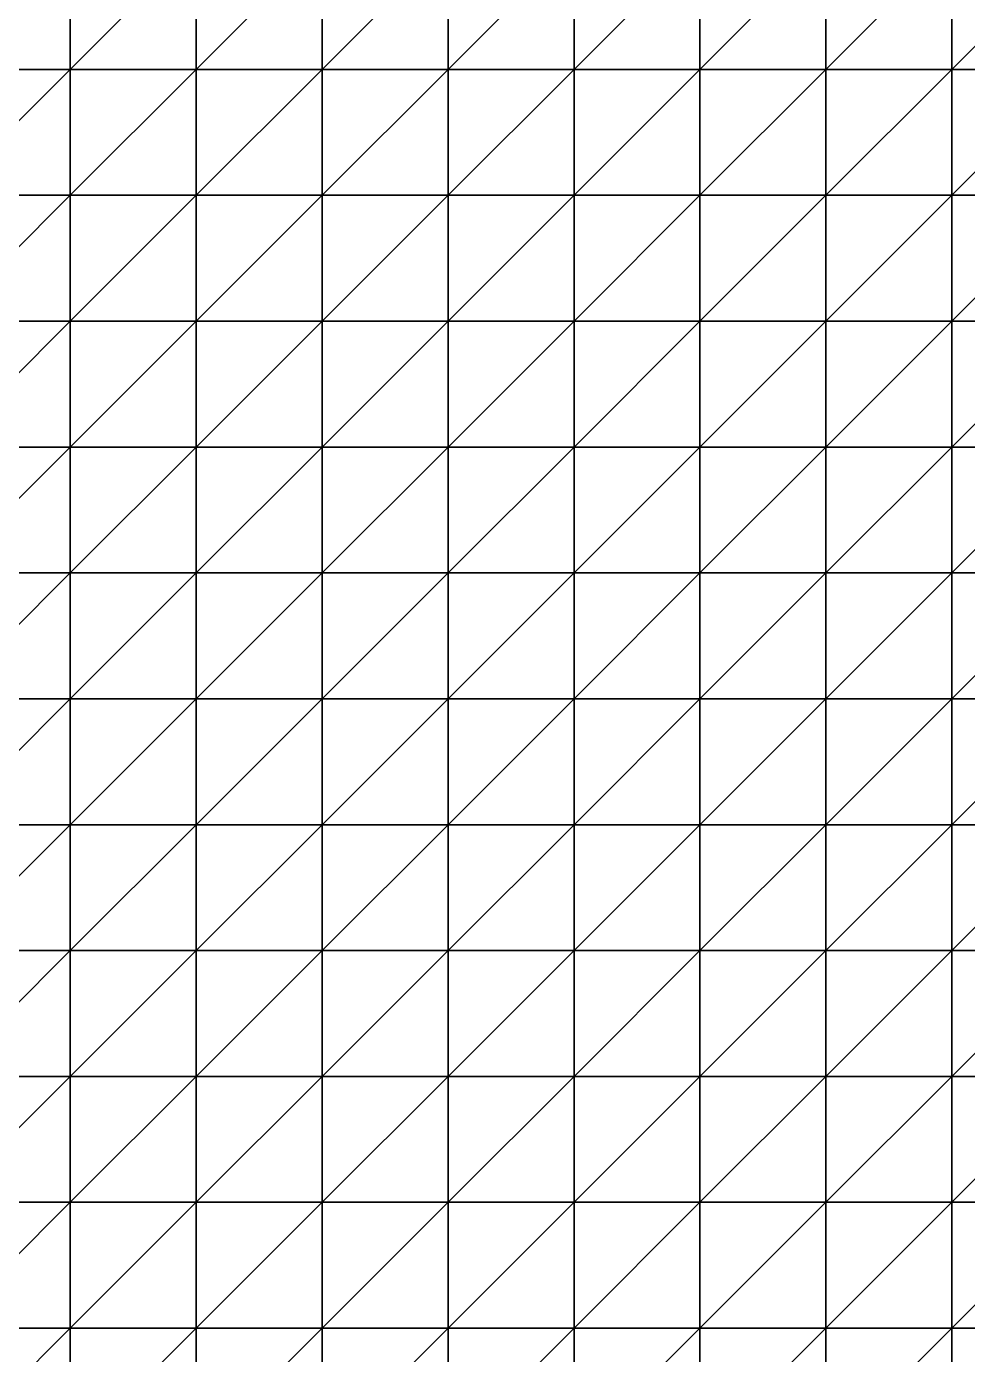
# Model space of a CAD drawing. Extents: x 292020 to 295740, y 4557680 to 4560040.
# Drawn here: x 294713 to 294862.5, y 4558995.8 to 4559206.8 of the extents above; entities that cross this region are included whole.
import ezdxf

# ---------------------------------------------------------------- set-up
doc = ezdxf.new("R2010")
doc.units = 0
doc.layers.add('RUN201_4_-_RUN201_NODOMAIN5_20X', color=7, linetype='CONTINUOUS')

msp = doc.modelspace()

# ---------------------------------------------------------------- linework, layer by layer
at = {"layer": 'RUN201_4_-_RUN201_NODOMAIN5_20X'}
for points in [[(294700, 4559220, 1800), (294700, 4559200, 1800), (294720, 4559220, 1800)], [(294720, 4559220, 1800), (294700, 4559200, 1800), (294720, 4559200, 1800)], [(294720, 4559220, 1940), (294700, 4559200, 1940), (294700, 4559220, 1940)], [(294720, 4559200, 1940), (294700, 4559200, 1940), (294720, 4559220, 1940)], [(294720, 4559220, 1800), (294720, 4559200, 1800), (294740, 4559220, 1800)], [(294740, 4559220, 1800), (294720, 4559200, 1800), (294740, 4559200, 1800)], [(294740, 4559220, 1940), (294720, 4559200, 1940), (294720, 4559220, 1940)], [(294740, 4559200, 1940), (294720, 4559200, 1940), (294740, 4559220, 1940)], [(294740, 4559220, 1800), (294740, 4559200, 1800), (294760, 4559220, 1800)], [(294760, 4559220, 1800), (294740, 4559200, 1800), (294760, 4559200, 1800)], [(294760, 4559220, 1940), (294740, 4559200, 1940), (294740, 4559220, 1940)], [(294760, 4559200, 1940), (294740, 4559200, 1940), (294760, 4559220, 1940)], [(294760, 4559220, 1800), (294760, 4559200, 1800), (294780, 4559220, 1800)], [(294780, 4559220, 1800), (294760, 4559200, 1800), (294780, 4559200, 1800)], [(294780, 4559220, 1920), (294760, 4559200, 1920), (294760, 4559220, 1920)], [(294780, 4559200, 1920), (294760, 4559200, 1920), (294780, 4559220, 1920)], [(294760, 4559200, 1920), (294760, 4559200, 1940), (294760, 4559220, 1920)], [(294760, 4559220, 1920), (294760, 4559200, 1940), (294760, 4559220, 1940)], [(294780, 4559220, 1800), (294780, 4559200, 1800), (294800, 4559220, 1800)], [(294800, 4559220, 1800), (294780, 4559200, 1800), (294800, 4559200, 1800)], [(294800, 4559220, 1920), (294780, 4559200, 1920), (294780, 4559220, 1920)], [(294800, 4559200, 1920), (294780, 4559200, 1920), (294800, 4559220, 1920)], [(294800, 4559220, 1800), (294800, 4559200, 1800), (294820, 4559220, 1800)], [(294820, 4559220, 1800), (294800, 4559200, 1800), (294820, 4559200, 1800)], [(294820, 4559220, 1900), (294800, 4559200, 1900), (294800, 4559220, 1900)], [(294820, 4559200, 1900), (294800, 4559200, 1900), (294820, 4559220, 1900)], [(294800, 4559200, 1900), (294800, 4559200, 1920), (294800, 4559220, 1900)], [(294800, 4559220, 1900), (294800, 4559200, 1920), (294800, 4559220, 1920)], [(294820, 4559220, 1800), (294820, 4559200, 1800), (294840, 4559220, 1800)], [(294840, 4559220, 1800), (294820, 4559200, 1800), (294840, 4559200, 1800)], [(294840, 4559220, 1900), (294820, 4559200, 1900), (294820, 4559220, 1900)], [(294840, 4559200, 1900), (294820, 4559200, 1900), (294840, 4559220, 1900)], [(294840, 4559220, 1800), (294840, 4559200, 1800), (294860, 4559220, 1800)], [(294860, 4559220, 1800), (294840, 4559200, 1800), (294860, 4559200, 1800)], [(294860, 4559220, 1900), (294840, 4559200, 1900), (294840, 4559220, 1900)], [(294860, 4559200, 1900), (294840, 4559200, 1900), (294860, 4559220, 1900)], [(294860, 4559220, 1800), (294860, 4559200, 1800), (294880, 4559220, 1800)], [(294880, 4559220, 1800), (294860, 4559200, 1800), (294880, 4559200, 1800)], [(294880, 4559220, 1880), (294860, 4559200, 1880), (294860, 4559220, 1880)], [(294880, 4559200, 1880), (294860, 4559200, 1880), (294880, 4559220, 1880)], [(294860, 4559200, 1880), (294860, 4559200, 1900), (294860, 4559220, 1880)], [(294860, 4559220, 1880), (294860, 4559200, 1900), (294860, 4559220, 1900)], [(294700, 4559200, 1780), (294700, 4559180, 1780), (294720, 4559200, 1780)], [(294720, 4559200, 1780), (294700, 4559180, 1780), (294720, 4559180, 1780)], [(294720, 4559200, 1780), (294700, 4559200, 1800), (294700, 4559200, 1780)], [(294720, 4559200, 1800), (294700, 4559200, 1800), (294720, 4559200, 1780)], [(294720, 4559200, 1940), (294700, 4559180, 1940), (294700, 4559200, 1940)], [(294720, 4559180, 1940), (294700, 4559180, 1940), (294720, 4559200, 1940)], [(294720, 4559200, 1780), (294720, 4559180, 1780), (294740, 4559200, 1780)], [(294740, 4559200, 1780), (294720, 4559180, 1780), (294740, 4559180, 1780)], [(294740, 4559200, 1780), (294720, 4559200, 1800), (294720, 4559200, 1780)], [(294740, 4559200, 1800), (294720, 4559200, 1800), (294740, 4559200, 1780)], [(294740, 4559200, 1940), (294720, 4559180, 1940), (294720, 4559200, 1940)], [(294740, 4559180, 1940), (294720, 4559180, 1940), (294740, 4559200, 1940)], [(294740, 4559200, 1780), (294740, 4559180, 1780), (294760, 4559200, 1780)], [(294760, 4559200, 1780), (294740, 4559180, 1780), (294760, 4559180, 1780)], [(294760, 4559200, 1780), (294740, 4559200, 1800), (294740, 4559200, 1780)], [(294760, 4559200, 1800), (294740, 4559200, 1800), (294760, 4559200, 1780)], [(294760, 4559200, 1940), (294740, 4559180, 1940), (294740, 4559200, 1940)], [(294760, 4559180, 1940), (294740, 4559180, 1940), (294760, 4559200, 1940)], [(294760, 4559200, 1780), (294760, 4559180, 1780), (294780, 4559200, 1780)], [(294780, 4559200, 1780), (294760, 4559180, 1780), (294780, 4559180, 1780)], [(294780, 4559200, 1780), (294760, 4559200, 1800), (294760, 4559200, 1780)], [(294780, 4559200, 1800), (294760, 4559200, 1800), (294780, 4559200, 1780)], [(294780, 4559200, 1920), (294760, 4559180, 1920), (294760, 4559200, 1920)], [(294780, 4559180, 1920), (294760, 4559180, 1920), (294780, 4559200, 1920)], [(294760, 4559180, 1920), (294760, 4559180, 1940), (294760, 4559200, 1920)], [(294760, 4559200, 1920), (294760, 4559180, 1940), (294760, 4559200, 1940)], [(294780, 4559180, 1780), (294780, 4559180, 1800), (294780, 4559200, 1780)], [(294780, 4559200, 1780), (294780, 4559180, 1800), (294780, 4559200, 1800)], [(294780, 4559200, 1800), (294780, 4559180, 1800), (294800, 4559200, 1800)], [(294800, 4559200, 1800), (294780, 4559180, 1800), (294800, 4559180, 1800)], [(294800, 4559200, 1920), (294780, 4559180, 1920), (294780, 4559200, 1920)], [(294800, 4559180, 1920), (294780, 4559180, 1920), (294800, 4559200, 1920)], [(294800, 4559200, 1800), (294800, 4559180, 1800), (294820, 4559200, 1800)], [(294820, 4559200, 1800), (294800, 4559180, 1800), (294820, 4559180, 1800)], [(294820, 4559200, 1900), (294800, 4559180, 1900), (294800, 4559200, 1900)], [(294820, 4559180, 1900), (294800, 4559180, 1900), (294820, 4559200, 1900)], [(294800, 4559180, 1900), (294800, 4559180, 1920), (294800, 4559200, 1900)], [(294800, 4559200, 1900), (294800, 4559180, 1920), (294800, 4559200, 1920)], [(294820, 4559200, 1800), (294820, 4559180, 1800), (294840, 4559200, 1800)], [(294840, 4559200, 1800), (294820, 4559180, 1800), (294840, 4559180, 1800)], [(294840, 4559200, 1900), (294820, 4559180, 1900), (294820, 4559200, 1900)], [(294840, 4559180, 1900), (294820, 4559180, 1900), (294840, 4559200, 1900)], [(294840, 4559200, 1800), (294840, 4559180, 1800), (294860, 4559200, 1800)], [(294860, 4559200, 1800), (294840, 4559180, 1800), (294860, 4559180, 1800)], [(294860, 4559200, 1880), (294840, 4559180, 1880), (294840, 4559200, 1880)], [(294860, 4559180, 1880), (294840, 4559180, 1880), (294860, 4559200, 1880)], [(294840, 4559180, 1880), (294840, 4559180, 1900), (294840, 4559200, 1880)], [(294840, 4559200, 1880), (294840, 4559180, 1900), (294840, 4559200, 1900)], [(294840, 4559200, 1880), (294840, 4559200, 1900), (294860, 4559200, 1880)], [(294860, 4559200, 1880), (294840, 4559200, 1900), (294860, 4559200, 1900)], [(294860, 4559200, 1800), (294860, 4559180, 1800), (294880, 4559200, 1800)], [(294880, 4559200, 1800), (294860, 4559180, 1800), (294880, 4559180, 1800)], [(294880, 4559200, 1880), (294860, 4559180, 1880), (294860, 4559200, 1880)], [(294880, 4559180, 1880), (294860, 4559180, 1880), (294880, 4559200, 1880)], [(294700, 4559180, 1760), (294700, 4559160, 1760), (294720, 4559180, 1760)], [(294720, 4559180, 1760), (294700, 4559160, 1760), (294720, 4559160, 1760)], [(294720, 4559180, 1760), (294700, 4559180, 1780), (294700, 4559180, 1760)], [(294720, 4559180, 1780), (294700, 4559180, 1780), (294720, 4559180, 1760)], [(294720, 4559180, 1940), (294700, 4559160, 1940), (294700, 4559180, 1940)], [(294720, 4559160, 1940), (294700, 4559160, 1940), (294720, 4559180, 1940)], [(294720, 4559180, 1760), (294720, 4559160, 1760), (294740, 4559180, 1760)], [(294740, 4559180, 1760), (294720, 4559160, 1760), (294740, 4559160, 1760)], [(294740, 4559180, 1760), (294720, 4559180, 1780), (294720, 4559180, 1760)], [(294740, 4559180, 1780), (294720, 4559180, 1780), (294740, 4559180, 1760)], [(294740, 4559180, 1940), (294720, 4559160, 1940), (294720, 4559180, 1940)], [(294740, 4559160, 1940), (294720, 4559160, 1940), (294740, 4559180, 1940)], [(294740, 4559180, 1760), (294740, 4559160, 1760), (294760, 4559180, 1760)], [(294760, 4559180, 1760), (294740, 4559160, 1760), (294760, 4559160, 1760)], [(294760, 4559180, 1760), (294740, 4559180, 1780), (294740, 4559180, 1760)], [(294760, 4559180, 1780), (294740, 4559180, 1780), (294760, 4559180, 1760)], [(294760, 4559180, 1940), (294740, 4559160, 1940), (294740, 4559180, 1940)], [(294760, 4559160, 1940), (294740, 4559160, 1940), (294760, 4559180, 1940)], [(294760, 4559180, 1760), (294760, 4559160, 1760), (294780, 4559180, 1760)], [(294780, 4559180, 1760), (294760, 4559160, 1760), (294780, 4559160, 1760)], [(294780, 4559180, 1760), (294760, 4559180, 1780), (294760, 4559180, 1760)], [(294780, 4559180, 1780), (294760, 4559180, 1780), (294780, 4559180, 1760)], [(294780, 4559180, 1920), (294760, 4559160, 1920), (294760, 4559180, 1920)], [(294780, 4559160, 1920), (294760, 4559160, 1920), (294780, 4559180, 1920)], [(294760, 4559160, 1920), (294760, 4559160, 1940), (294760, 4559180, 1920)], [(294760, 4559180, 1920), (294760, 4559160, 1940), (294760, 4559180, 1940)], [(294780, 4559160, 1760), (294780, 4559160, 1780), (294780, 4559180, 1760)], [(294780, 4559180, 1760), (294780, 4559160, 1780), (294780, 4559180, 1780)], [(294780, 4559180, 1780), (294780, 4559160, 1780), (294800, 4559180, 1780)], [(294800, 4559180, 1780), (294780, 4559160, 1780), (294800, 4559160, 1780)], [(294800, 4559180, 1780), (294780, 4559180, 1800), (294780, 4559180, 1780)], [(294800, 4559180, 1800), (294780, 4559180, 1800), (294800, 4559180, 1780)], [(294800, 4559180, 1920), (294780, 4559160, 1920), (294780, 4559180, 1920)], [(294800, 4559160, 1920), (294780, 4559160, 1920), (294800, 4559180, 1920)], [(294800, 4559180, 1780), (294800, 4559160, 1780), (294820, 4559180, 1780)], [(294820, 4559180, 1780), (294800, 4559160, 1780), (294820, 4559160, 1780)], [(294820, 4559180, 1780), (294800, 4559180, 1800), (294800, 4559180, 1780)], [(294820, 4559180, 1800), (294800, 4559180, 1800), (294820, 4559180, 1780)], [(294820, 4559180, 1920), (294800, 4559160, 1920), (294800, 4559180, 1920)], [(294820, 4559160, 1920), (294800, 4559160, 1920), (294820, 4559180, 1920)], [(294820, 4559180, 1900), (294800, 4559180, 1920), (294800, 4559180, 1900)], [(294820, 4559180, 1920), (294800, 4559180, 1920), (294820, 4559180, 1900)], [(294820, 4559180, 1780), (294820, 4559160, 1780), (294840, 4559180, 1780)], [(294840, 4559180, 1780), (294820, 4559160, 1780), (294840, 4559160, 1780)], [(294840, 4559180, 1780), (294820, 4559180, 1800), (294820, 4559180, 1780)], [(294840, 4559180, 1800), (294820, 4559180, 1800), (294840, 4559180, 1780)], [(294840, 4559180, 1900), (294820, 4559160, 1900), (294820, 4559180, 1900)], [(294840, 4559160, 1900), (294820, 4559160, 1900), (294840, 4559180, 1900)], [(294820, 4559160, 1900), (294820, 4559160, 1920), (294820, 4559180, 1900)], [(294820, 4559180, 1900), (294820, 4559160, 1920), (294820, 4559180, 1920)], [(294840, 4559180, 1780), (294840, 4559160, 1780), (294860, 4559180, 1780)], [(294860, 4559180, 1780), (294840, 4559160, 1780), (294860, 4559160, 1780)], [(294860, 4559180, 1780), (294840, 4559180, 1800), (294840, 4559180, 1780)], [(294860, 4559180, 1800), (294840, 4559180, 1800), (294860, 4559180, 1780)], [(294860, 4559180, 1880), (294840, 4559160, 1880), (294840, 4559180, 1880)], [(294860, 4559160, 1880), (294840, 4559160, 1880), (294860, 4559180, 1880)], [(294840, 4559160, 1880), (294840, 4559160, 1900), (294840, 4559180, 1880)], [(294840, 4559180, 1880), (294840, 4559160, 1900), (294840, 4559180, 1900)], [(294860, 4559180, 1780), (294860, 4559160, 1780), (294880, 4559180, 1780)], [(294880, 4559180, 1780), (294860, 4559160, 1780), (294880, 4559160, 1780)], [(294880, 4559180, 1780), (294860, 4559180, 1800), (294860, 4559180, 1780)], [(294880, 4559180, 1800), (294860, 4559180, 1800), (294880, 4559180, 1780)], [(294880, 4559180, 1880), (294860, 4559160, 1880), (294860, 4559180, 1880)], [(294880, 4559160, 1880), (294860, 4559160, 1880), (294880, 4559180, 1880)], [(294700, 4559160, 1760), (294700, 4559140, 1760), (294720, 4559160, 1760)], [(294720, 4559160, 1760), (294700, 4559140, 1760), (294720, 4559140, 1760)], [(294720, 4559160, 1940), (294700, 4559140, 1940), (294700, 4559160, 1940)], [(294720, 4559140, 1940), (294700, 4559140, 1940), (294720, 4559160, 1940)], [(294720, 4559160, 1760), (294720, 4559140, 1760), (294740, 4559160, 1760)], [(294740, 4559160, 1760), (294720, 4559140, 1760), (294740, 4559140, 1760)], [(294740, 4559160, 1940), (294720, 4559140, 1940), (294720, 4559160, 1940)], [(294740, 4559140, 1940), (294720, 4559140, 1940), (294740, 4559160, 1940)], [(294740, 4559160, 1760), (294740, 4559140, 1760), (294760, 4559160, 1760)], [(294760, 4559160, 1760), (294740, 4559140, 1760), (294760, 4559140, 1760)], [(294760, 4559160, 1940), (294740, 4559140, 1940), (294740, 4559160, 1940)], [(294760, 4559140, 1940), (294740, 4559140, 1940), (294760, 4559160, 1940)], [(294760, 4559160, 1760), (294760, 4559140, 1760), (294780, 4559160, 1760)], [(294780, 4559160, 1760), (294760, 4559140, 1760), (294780, 4559140, 1760)], [(294780, 4559160, 1920), (294760, 4559140, 1920), (294760, 4559160, 1920)], [(294780, 4559140, 1920), (294760, 4559140, 1920), (294780, 4559160, 1920)], [(294760, 4559140, 1920), (294760, 4559140, 1940), (294760, 4559160, 1920)], [(294760, 4559160, 1920), (294760, 4559140, 1940), (294760, 4559160, 1940)], [(294780, 4559160, 1760), (294780, 4559140, 1760), (294800, 4559160, 1760)], [(294800, 4559160, 1760), (294780, 4559140, 1760), (294800, 4559140, 1760)], [(294800, 4559160, 1760), (294780, 4559160, 1780), (294780, 4559160, 1760)], [(294800, 4559160, 1780), (294780, 4559160, 1780), (294800, 4559160, 1760)], [(294800, 4559160, 1920), (294780, 4559140, 1920), (294780, 4559160, 1920)], [(294800, 4559140, 1920), (294780, 4559140, 1920), (294800, 4559160, 1920)], [(294800, 4559160, 1760), (294800, 4559140, 1760), (294820, 4559160, 1760)], [(294820, 4559160, 1760), (294800, 4559140, 1760), (294820, 4559140, 1760)], [(294820, 4559160, 1760), (294800, 4559160, 1780), (294800, 4559160, 1760)], [(294820, 4559160, 1780), (294800, 4559160, 1780), (294820, 4559160, 1760)], [(294820, 4559160, 1920), (294800, 4559140, 1920), (294800, 4559160, 1920)], [(294820, 4559140, 1920), (294800, 4559140, 1920), (294820, 4559160, 1920)], [(294820, 4559160, 1760), (294820, 4559140, 1760), (294840, 4559160, 1760)], [(294840, 4559160, 1760), (294820, 4559140, 1760), (294840, 4559140, 1760)], [(294840, 4559160, 1760), (294820, 4559160, 1780), (294820, 4559160, 1760)], [(294840, 4559160, 1780), (294820, 4559160, 1780), (294840, 4559160, 1760)], [(294840, 4559160, 1900), (294820, 4559140, 1900), (294820, 4559160, 1900)], [(294840, 4559140, 1900), (294820, 4559140, 1900), (294840, 4559160, 1900)], [(294820, 4559140, 1900), (294820, 4559140, 1920), (294820, 4559160, 1900)], [(294820, 4559160, 1900), (294820, 4559140, 1920), (294820, 4559160, 1920)], [(294840, 4559160, 1760), (294840, 4559140, 1760), (294860, 4559160, 1760)], [(294860, 4559160, 1760), (294840, 4559140, 1760), (294860, 4559140, 1760)], [(294860, 4559160, 1760), (294840, 4559160, 1780), (294840, 4559160, 1760)], [(294860, 4559160, 1780), (294840, 4559160, 1780), (294860, 4559160, 1760)], [(294860, 4559160, 1900), (294840, 4559140, 1900), (294840, 4559160, 1900)], [(294860, 4559140, 1900), (294840, 4559140, 1900), (294860, 4559160, 1900)], [(294860, 4559160, 1880), (294840, 4559160, 1900), (294840, 4559160, 1880)], [(294860, 4559160, 1900), (294840, 4559160, 1900), (294860, 4559160, 1880)], [(294860, 4559140, 1760), (294860, 4559140, 1780), (294860, 4559160, 1760)], [(294860, 4559160, 1760), (294860, 4559140, 1780), (294860, 4559160, 1780)], [(294860, 4559160, 1780), (294860, 4559140, 1780), (294880, 4559160, 1780)], [(294880, 4559160, 1780), (294860, 4559140, 1780), (294880, 4559140, 1780)], [(294880, 4559160, 1880), (294860, 4559140, 1880), (294860, 4559160, 1880)], [(294880, 4559140, 1880), (294860, 4559140, 1880), (294880, 4559160, 1880)], [(294860, 4559140, 1880), (294860, 4559140, 1900), (294860, 4559160, 1880)], [(294860, 4559160, 1880), (294860, 4559140, 1900), (294860, 4559160, 1900)], [(294700, 4559140, 1760), (294700, 4559120, 1760), (294720, 4559140, 1760)], [(294720, 4559140, 1760), (294700, 4559120, 1760), (294720, 4559120, 1760)], [(294720, 4559140, 1940), (294700, 4559120, 1940), (294700, 4559140, 1940)], [(294720, 4559120, 1940), (294700, 4559120, 1940), (294720, 4559140, 1940)], [(294720, 4559120, 1760), (294720, 4559120, 1780), (294720, 4559140, 1760)], [(294720, 4559140, 1760), (294720, 4559120, 1780), (294720, 4559140, 1780)], [(294720, 4559140, 1760), (294720, 4559140, 1780), (294740, 4559140, 1760)], [(294740, 4559140, 1760), (294720, 4559140, 1780), (294740, 4559140, 1780)], [(294720, 4559140, 1780), (294720, 4559120, 1780), (294740, 4559140, 1780)], [(294740, 4559140, 1780), (294720, 4559120, 1780), (294740, 4559120, 1780)], [(294740, 4559140, 1940), (294720, 4559120, 1940), (294720, 4559140, 1940)], [(294740, 4559120, 1940), (294720, 4559120, 1940), (294740, 4559140, 1940)], [(294740, 4559140, 1760), (294740, 4559140, 1780), (294760, 4559140, 1760)], [(294760, 4559140, 1760), (294740, 4559140, 1780), (294760, 4559140, 1780)], [(294740, 4559140, 1780), (294740, 4559120, 1780), (294760, 4559140, 1780)], [(294760, 4559140, 1780), (294740, 4559120, 1780), (294760, 4559120, 1780)], [(294760, 4559140, 1940), (294740, 4559120, 1940), (294740, 4559140, 1940)], [(294760, 4559120, 1940), (294740, 4559120, 1940), (294760, 4559140, 1940)], [(294760, 4559140, 1760), (294760, 4559140, 1780), (294780, 4559140, 1760)], [(294780, 4559140, 1760), (294760, 4559140, 1780), (294780, 4559140, 1780)], [(294760, 4559140, 1780), (294760, 4559120, 1780), (294780, 4559140, 1780)], [(294780, 4559140, 1780), (294760, 4559120, 1780), (294780, 4559120, 1780)], [(294780, 4559140, 1920), (294760, 4559120, 1920), (294760, 4559140, 1920)], [(294780, 4559120, 1920), (294760, 4559120, 1920), (294780, 4559140, 1920)], [(294760, 4559120, 1920), (294760, 4559120, 1940), (294760, 4559140, 1920)], [(294760, 4559140, 1920), (294760, 4559120, 1940), (294760, 4559140, 1940)], [(294780, 4559140, 1760), (294780, 4559140, 1780), (294800, 4559140, 1760)], [(294800, 4559140, 1760), (294780, 4559140, 1780), (294800, 4559140, 1780)], [(294780, 4559140, 1780), (294780, 4559120, 1780), (294800, 4559140, 1780)], [(294800, 4559140, 1780), (294780, 4559120, 1780), (294800, 4559120, 1780)], [(294800, 4559140, 1920), (294780, 4559120, 1920), (294780, 4559140, 1920)], [(294800, 4559120, 1920), (294780, 4559120, 1920), (294800, 4559140, 1920)], [(294800, 4559140, 1760), (294800, 4559140, 1780), (294820, 4559140, 1760)], [(294820, 4559140, 1760), (294800, 4559140, 1780), (294820, 4559140, 1780)], [(294800, 4559140, 1780), (294800, 4559120, 1780), (294820, 4559140, 1780)], [(294820, 4559140, 1780), (294800, 4559120, 1780), (294820, 4559120, 1780)], [(294820, 4559140, 1920), (294800, 4559120, 1920), (294800, 4559140, 1920)], [(294820, 4559120, 1920), (294800, 4559120, 1920), (294820, 4559140, 1920)], [(294820, 4559140, 1760), (294820, 4559140, 1780), (294840, 4559140, 1760)], [(294840, 4559140, 1760), (294820, 4559140, 1780), (294840, 4559140, 1780)], [(294820, 4559140, 1780), (294820, 4559120, 1780), (294840, 4559140, 1780)], [(294840, 4559140, 1780), (294820, 4559120, 1780), (294840, 4559120, 1780)], [(294840, 4559140, 1900), (294820, 4559120, 1900), (294820, 4559140, 1900)], [(294840, 4559120, 1900), (294820, 4559120, 1900), (294840, 4559140, 1900)], [(294820, 4559120, 1900), (294820, 4559120, 1920), (294820, 4559140, 1900)], [(294820, 4559140, 1900), (294820, 4559120, 1920), (294820, 4559140, 1920)], [(294840, 4559140, 1760), (294840, 4559140, 1780), (294860, 4559140, 1760)], [(294860, 4559140, 1760), (294840, 4559140, 1780), (294860, 4559140, 1780)], [(294840, 4559140, 1780), (294840, 4559120, 1780), (294860, 4559140, 1780)], [(294860, 4559140, 1780), (294840, 4559120, 1780), (294860, 4559120, 1780)], [(294860, 4559140, 1900), (294840, 4559120, 1900), (294840, 4559140, 1900)], [(294860, 4559120, 1900), (294840, 4559120, 1900), (294860, 4559140, 1900)], [(294860, 4559140, 1780), (294860, 4559120, 1780), (294880, 4559140, 1780)], [(294880, 4559140, 1780), (294860, 4559120, 1780), (294880, 4559120, 1780)], [(294880, 4559140, 1880), (294860, 4559120, 1880), (294860, 4559140, 1880)], [(294880, 4559120, 1880), (294860, 4559120, 1880), (294880, 4559140, 1880)], [(294860, 4559120, 1880), (294860, 4559120, 1900), (294860, 4559140, 1880)], [(294860, 4559140, 1880), (294860, 4559120, 1900), (294860, 4559140, 1900)], [(294700, 4559120, 1760), (294700, 4559100, 1760), (294720, 4559120, 1760)], [(294720, 4559120, 1760), (294700, 4559100, 1760), (294720, 4559100, 1760)], [(294720, 4559120, 1940), (294700, 4559100, 1940), (294700, 4559120, 1940)], [(294720, 4559100, 1940), (294700, 4559100, 1940), (294720, 4559120, 1940)], [(294720, 4559120, 1760), (294720, 4559100, 1760), (294740, 4559120, 1760)], [(294740, 4559120, 1760), (294720, 4559100, 1760), (294740, 4559100, 1760)], [(294740, 4559120, 1760), (294720, 4559120, 1780), (294720, 4559120, 1760)], [(294740, 4559120, 1780), (294720, 4559120, 1780), (294740, 4559120, 1760)], [(294740, 4559120, 1940), (294720, 4559100, 1940), (294720, 4559120, 1940)], [(294740, 4559100, 1940), (294720, 4559100, 1940), (294740, 4559120, 1940)], [(294740, 4559120, 1760), (294740, 4559100, 1760), (294760, 4559120, 1760)], [(294760, 4559120, 1760), (294740, 4559100, 1760), (294760, 4559100, 1760)], [(294760, 4559120, 1760), (294740, 4559120, 1780), (294740, 4559120, 1760)], [(294760, 4559120, 1780), (294740, 4559120, 1780), (294760, 4559120, 1760)], [(294760, 4559120, 1940), (294740, 4559100, 1940), (294740, 4559120, 1940)], [(294760, 4559100, 1940), (294740, 4559100, 1940), (294760, 4559120, 1940)], [(294760, 4559120, 1760), (294760, 4559100, 1760), (294780, 4559120, 1760)], [(294780, 4559120, 1760), (294760, 4559100, 1760), (294780, 4559100, 1760)], [(294780, 4559120, 1760), (294760, 4559120, 1780), (294760, 4559120, 1760)], [(294780, 4559120, 1780), (294760, 4559120, 1780), (294780, 4559120, 1760)], [(294780, 4559120, 1920), (294760, 4559100, 1920), (294760, 4559120, 1920)], [(294780, 4559100, 1920), (294760, 4559100, 1920), (294780, 4559120, 1920)], [(294760, 4559100, 1920), (294760, 4559100, 1940), (294760, 4559120, 1920)], [(294760, 4559120, 1920), (294760, 4559100, 1940), (294760, 4559120, 1940)], [(294780, 4559120, 1760), (294780, 4559100, 1760), (294800, 4559120, 1760)], [(294800, 4559120, 1760), (294780, 4559100, 1760), (294800, 4559100, 1760)], [(294800, 4559120, 1760), (294780, 4559120, 1780), (294780, 4559120, 1760)], [(294800, 4559120, 1780), (294780, 4559120, 1780), (294800, 4559120, 1760)], [(294800, 4559120, 1920), (294780, 4559100, 1920), (294780, 4559120, 1920)], [(294800, 4559100, 1920), (294780, 4559100, 1920), (294800, 4559120, 1920)], [(294800, 4559120, 1760), (294800, 4559100, 1760), (294820, 4559120, 1760)], [(294820, 4559120, 1760), (294800, 4559100, 1760), (294820, 4559100, 1760)], [(294820, 4559120, 1760), (294800, 4559120, 1780), (294800, 4559120, 1760)], [(294820, 4559120, 1780), (294800, 4559120, 1780), (294820, 4559120, 1760)], [(294820, 4559120, 1920), (294800, 4559100, 1920), (294800, 4559120, 1920)], [(294820, 4559100, 1920), (294800, 4559100, 1920), (294820, 4559120, 1920)], [(294820, 4559120, 1760), (294820, 4559100, 1760), (294840, 4559120, 1760)], [(294840, 4559120, 1760), (294820, 4559100, 1760), (294840, 4559100, 1760)], [(294840, 4559120, 1760), (294820, 4559120, 1780), (294820, 4559120, 1760)], [(294840, 4559120, 1780), (294820, 4559120, 1780), (294840, 4559120, 1760)], [(294840, 4559120, 1900), (294820, 4559100, 1900), (294820, 4559120, 1900)], [(294840, 4559100, 1900), (294820, 4559100, 1900), (294840, 4559120, 1900)], [(294820, 4559100, 1900), (294820, 4559100, 1920), (294820, 4559120, 1900)], [(294820, 4559120, 1900), (294820, 4559100, 1920), (294820, 4559120, 1920)], [(294840, 4559120, 1760), (294840, 4559100, 1760), (294860, 4559120, 1760)], [(294860, 4559120, 1760), (294840, 4559100, 1760), (294860, 4559100, 1760)], [(294860, 4559120, 1760), (294840, 4559120, 1780), (294840, 4559120, 1760)], [(294860, 4559120, 1780), (294840, 4559120, 1780), (294860, 4559120, 1760)], [(294860, 4559120, 1900), (294840, 4559100, 1900), (294840, 4559120, 1900)], [(294860, 4559100, 1900), (294840, 4559100, 1900), (294860, 4559120, 1900)], [(294860, 4559120, 1760), (294860, 4559100, 1760), (294880, 4559120, 1760)], [(294880, 4559120, 1760), (294860, 4559100, 1760), (294880, 4559100, 1760)], [(294880, 4559120, 1760), (294860, 4559120, 1780), (294860, 4559120, 1760)], [(294880, 4559120, 1780), (294860, 4559120, 1780), (294880, 4559120, 1760)], [(294880, 4559120, 1880), (294860, 4559100, 1880), (294860, 4559120, 1880)], [(294880, 4559100, 1880), (294860, 4559100, 1880), (294880, 4559120, 1880)], [(294860, 4559100, 1880), (294860, 4559100, 1900), (294860, 4559120, 1880)], [(294860, 4559120, 1880), (294860, 4559100, 1900), (294860, 4559120, 1900)], [(294700, 4559100, 1760), (294700, 4559080, 1760), (294720, 4559100, 1760)], [(294720, 4559100, 1760), (294700, 4559080, 1760), (294720, 4559080, 1760)], [(294720, 4559100, 1940), (294700, 4559080, 1940), (294700, 4559100, 1940)], [(294720, 4559080, 1940), (294700, 4559080, 1940), (294720, 4559100, 1940)], [(294720, 4559100, 1760), (294720, 4559080, 1760), (294740, 4559100, 1760)], [(294740, 4559100, 1760), (294720, 4559080, 1760), (294740, 4559080, 1760)], [(294740, 4559100, 1940), (294720, 4559080, 1940), (294720, 4559100, 1940)], [(294740, 4559080, 1940), (294720, 4559080, 1940), (294740, 4559100, 1940)], [(294740, 4559100, 1740), (294740, 4559080, 1740), (294760, 4559100, 1740)], [(294760, 4559100, 1740), (294740, 4559080, 1740), (294760, 4559080, 1740)], [(294760, 4559100, 1740), (294740, 4559100, 1760), (294740, 4559100, 1740)], [(294760, 4559100, 1760), (294740, 4559100, 1760), (294760, 4559100, 1740)], [(294740, 4559100, 1740), (294740, 4559080, 1760), (294740, 4559080, 1740)], [(294740, 4559100, 1760), (294740, 4559080, 1760), (294740, 4559100, 1740)], [(294760, 4559100, 1920), (294740, 4559080, 1920), (294740, 4559100, 1920)], [(294760, 4559080, 1920), (294740, 4559080, 1920), (294760, 4559100, 1920)], [(294740, 4559080, 1920), (294740, 4559080, 1940), (294740, 4559100, 1920)], [(294740, 4559100, 1920), (294740, 4559080, 1940), (294740, 4559100, 1940)], [(294740, 4559100, 1920), (294740, 4559100, 1940), (294760, 4559100, 1920)], [(294760, 4559100, 1920), (294740, 4559100, 1940), (294760, 4559100, 1940)], [(294760, 4559100, 1740), (294760, 4559080, 1740), (294780, 4559100, 1740)], [(294780, 4559100, 1740), (294760, 4559080, 1740), (294780, 4559080, 1740)], [(294780, 4559100, 1740), (294760, 4559100, 1760), (294760, 4559100, 1740)], [(294780, 4559100, 1760), (294760, 4559100, 1760), (294780, 4559100, 1740)], [(294780, 4559100, 1920), (294760, 4559080, 1920), (294760, 4559100, 1920)], [(294780, 4559080, 1920), (294760, 4559080, 1920), (294780, 4559100, 1920)], [(294780, 4559080, 1740), (294780, 4559080, 1760), (294780, 4559100, 1740)], [(294780, 4559100, 1740), (294780, 4559080, 1760), (294780, 4559100, 1760)], [(294780, 4559100, 1760), (294780, 4559080, 1760), (294800, 4559100, 1760)], [(294800, 4559100, 1760), (294780, 4559080, 1760), (294800, 4559080, 1760)], [(294800, 4559100, 1920), (294780, 4559080, 1920), (294780, 4559100, 1920)], [(294800, 4559080, 1920), (294780, 4559080, 1920), (294800, 4559100, 1920)], [(294800, 4559100, 1760), (294800, 4559080, 1760), (294820, 4559100, 1760)], [(294820, 4559100, 1760), (294800, 4559080, 1760), (294820, 4559080, 1760)], [(294820, 4559100, 1900), (294800, 4559080, 1900), (294800, 4559100, 1900)], [(294820, 4559080, 1900), (294800, 4559080, 1900), (294820, 4559100, 1900)], [(294800, 4559080, 1900), (294800, 4559080, 1920), (294800, 4559100, 1900)], [(294800, 4559100, 1900), (294800, 4559080, 1920), (294800, 4559100, 1920)], [(294800, 4559100, 1900), (294800, 4559100, 1920), (294820, 4559100, 1900)], [(294820, 4559100, 1900), (294800, 4559100, 1920), (294820, 4559100, 1920)], [(294820, 4559100, 1760), (294820, 4559080, 1760), (294840, 4559100, 1760)], [(294840, 4559100, 1760), (294820, 4559080, 1760), (294840, 4559080, 1760)], [(294840, 4559100, 1900), (294820, 4559080, 1900), (294820, 4559100, 1900)], [(294840, 4559080, 1900), (294820, 4559080, 1900), (294840, 4559100, 1900)], [(294840, 4559100, 1760), (294840, 4559080, 1760), (294860, 4559100, 1760)], [(294860, 4559100, 1760), (294840, 4559080, 1760), (294860, 4559080, 1760)], [(294860, 4559100, 1880), (294840, 4559080, 1880), (294840, 4559100, 1880)], [(294860, 4559080, 1880), (294840, 4559080, 1880), (294860, 4559100, 1880)], [(294840, 4559080, 1880), (294840, 4559080, 1900), (294840, 4559100, 1880)], [(294840, 4559100, 1880), (294840, 4559080, 1900), (294840, 4559100, 1900)], [(294840, 4559100, 1880), (294840, 4559100, 1900), (294860, 4559100, 1880)], [(294860, 4559100, 1880), (294840, 4559100, 1900), (294860, 4559100, 1900)], [(294860, 4559100, 1760), (294860, 4559080, 1760), (294880, 4559100, 1760)], [(294880, 4559100, 1760), (294860, 4559080, 1760), (294880, 4559080, 1760)], [(294880, 4559100, 1880), (294860, 4559080, 1880), (294860, 4559100, 1880)], [(294880, 4559080, 1880), (294860, 4559080, 1880), (294880, 4559100, 1880)], [(294700, 4559080, 1760), (294700, 4559060, 1760), (294720, 4559080, 1760)], [(294720, 4559080, 1760), (294700, 4559060, 1760), (294720, 4559060, 1760)], [(294720, 4559080, 1920), (294700, 4559060, 1920), (294700, 4559080, 1920)], [(294720, 4559060, 1920), (294700, 4559060, 1920), (294720, 4559080, 1920)], [(294700, 4559080, 1920), (294700, 4559080, 1940), (294720, 4559080, 1920)], [(294720, 4559080, 1920), (294700, 4559080, 1940), (294720, 4559080, 1940)], [(294720, 4559080, 1760), (294720, 4559060, 1760), (294740, 4559080, 1760)], [(294740, 4559080, 1760), (294720, 4559060, 1760), (294740, 4559060, 1760)], [(294740, 4559080, 1920), (294720, 4559060, 1920), (294720, 4559080, 1920)], [(294740, 4559060, 1920), (294720, 4559060, 1920), (294740, 4559080, 1920)], [(294720, 4559080, 1920), (294720, 4559080, 1940), (294740, 4559080, 1920)], [(294740, 4559080, 1920), (294720, 4559080, 1940), (294740, 4559080, 1940)], [(294740, 4559080, 1740), (294740, 4559080, 1760), (294760, 4559080, 1740)], [(294760, 4559080, 1740), (294740, 4559080, 1760), (294760, 4559080, 1760)], [(294740, 4559080, 1760), (294740, 4559060, 1760), (294760, 4559080, 1760)], [(294760, 4559080, 1760), (294740, 4559060, 1760), (294760, 4559060, 1760)], [(294760, 4559080, 1920), (294740, 4559060, 1920), (294740, 4559080, 1920)], [(294760, 4559060, 1920), (294740, 4559060, 1920), (294760, 4559080, 1920)], [(294760, 4559080, 1740), (294760, 4559060, 1740), (294780, 4559080, 1740)], [(294780, 4559080, 1740), (294760, 4559060, 1740), (294780, 4559060, 1740)], [(294760, 4559080, 1740), (294760, 4559060, 1760), (294760, 4559060, 1740)], [(294760, 4559080, 1760), (294760, 4559060, 1760), (294760, 4559080, 1740)], [(294780, 4559080, 1920), (294760, 4559060, 1920), (294760, 4559080, 1920)], [(294780, 4559060, 1920), (294760, 4559060, 1920), (294780, 4559080, 1920)], [(294780, 4559080, 1740), (294780, 4559060, 1740), (294800, 4559080, 1740)], [(294800, 4559080, 1740), (294780, 4559060, 1740), (294800, 4559060, 1740)], [(294800, 4559080, 1740), (294780, 4559080, 1760), (294780, 4559080, 1740)], [(294800, 4559080, 1760), (294780, 4559080, 1760), (294800, 4559080, 1740)], [(294800, 4559080, 1920), (294780, 4559060, 1920), (294780, 4559080, 1920)], [(294800, 4559060, 1920), (294780, 4559060, 1920), (294800, 4559080, 1920)], [(294800, 4559060, 1740), (294800, 4559060, 1760), (294800, 4559080, 1740)], [(294800, 4559080, 1740), (294800, 4559060, 1760), (294800, 4559080, 1760)], [(294800, 4559080, 1760), (294800, 4559060, 1760), (294820, 4559080, 1760)], [(294820, 4559080, 1760), (294800, 4559060, 1760), (294820, 4559060, 1760)], [(294820, 4559080, 1900), (294800, 4559060, 1900), (294800, 4559080, 1900)], [(294820, 4559060, 1900), (294800, 4559060, 1900), (294820, 4559080, 1900)], [(294800, 4559060, 1900), (294800, 4559060, 1920), (294800, 4559080, 1900)], [(294800, 4559080, 1900), (294800, 4559060, 1920), (294800, 4559080, 1920)], [(294820, 4559080, 1760), (294820, 4559060, 1760), (294840, 4559080, 1760)], [(294840, 4559080, 1760), (294820, 4559060, 1760), (294840, 4559060, 1760)], [(294840, 4559080, 1900), (294820, 4559060, 1900), (294820, 4559080, 1900)], [(294840, 4559060, 1900), (294820, 4559060, 1900), (294840, 4559080, 1900)], [(294840, 4559080, 1760), (294840, 4559060, 1760), (294860, 4559080, 1760)], [(294860, 4559080, 1760), (294840, 4559060, 1760), (294860, 4559060, 1760)], [(294860, 4559080, 1880), (294840, 4559060, 1880), (294840, 4559080, 1880)], [(294860, 4559060, 1880), (294840, 4559060, 1880), (294860, 4559080, 1880)], [(294840, 4559060, 1880), (294840, 4559060, 1900), (294840, 4559080, 1880)], [(294840, 4559080, 1880), (294840, 4559060, 1900), (294840, 4559080, 1900)], [(294860, 4559080, 1760), (294860, 4559060, 1760), (294880, 4559080, 1760)], [(294880, 4559080, 1760), (294860, 4559060, 1760), (294880, 4559060, 1760)], [(294880, 4559080, 1880), (294860, 4559060, 1880), (294860, 4559080, 1880)], [(294880, 4559060, 1880), (294860, 4559060, 1880), (294880, 4559080, 1880)], [(294700, 4559060, 1760), (294700, 4559040, 1760), (294720, 4559060, 1760)], [(294720, 4559060, 1760), (294700, 4559040, 1760), (294720, 4559040, 1760)], [(294720, 4559060, 1920), (294700, 4559040, 1920), (294700, 4559060, 1920)], [(294720, 4559040, 1920), (294700, 4559040, 1920), (294720, 4559060, 1920)], [(294720, 4559060, 1760), (294720, 4559040, 1760), (294740, 4559060, 1760)], [(294740, 4559060, 1760), (294720, 4559040, 1760), (294740, 4559040, 1760)], [(294740, 4559060, 1920), (294720, 4559040, 1920), (294720, 4559060, 1920)], [(294740, 4559040, 1920), (294720, 4559040, 1920), (294740, 4559060, 1920)], [(294740, 4559060, 1760), (294740, 4559040, 1760), (294760, 4559060, 1760)], [(294760, 4559060, 1760), (294740, 4559040, 1760), (294760, 4559040, 1760)], [(294760, 4559060, 1900), (294740, 4559040, 1900), (294740, 4559060, 1900)], [(294760, 4559040, 1900), (294740, 4559040, 1900), (294760, 4559060, 1900)], [(294740, 4559040, 1900), (294740, 4559040, 1920), (294740, 4559060, 1900)], [(294740, 4559060, 1900), (294740, 4559040, 1920), (294740, 4559060, 1920)], [(294740, 4559060, 1900), (294740, 4559060, 1920), (294760, 4559060, 1900)], [(294760, 4559060, 1900), (294740, 4559060, 1920), (294760, 4559060, 1920)], [(294760, 4559060, 1740), (294760, 4559060, 1760), (294780, 4559060, 1740)], [(294780, 4559060, 1740), (294760, 4559060, 1760), (294780, 4559060, 1760)], [(294760, 4559060, 1760), (294760, 4559040, 1760), (294780, 4559060, 1760)], [(294780, 4559060, 1760), (294760, 4559040, 1760), (294780, 4559040, 1760)], [(294780, 4559060, 1900), (294760, 4559040, 1900), (294760, 4559060, 1900)], [(294780, 4559040, 1900), (294760, 4559040, 1900), (294780, 4559060, 1900)], [(294760, 4559060, 1900), (294760, 4559060, 1920), (294780, 4559060, 1900)], [(294780, 4559060, 1900), (294760, 4559060, 1920), (294780, 4559060, 1920)], [(294780, 4559060, 1740), (294780, 4559060, 1760), (294800, 4559060, 1740)], [(294800, 4559060, 1740), (294780, 4559060, 1760), (294800, 4559060, 1760)], [(294780, 4559060, 1760), (294780, 4559040, 1760), (294800, 4559060, 1760)], [(294800, 4559060, 1760), (294780, 4559040, 1760), (294800, 4559040, 1760)], [(294800, 4559060, 1900), (294780, 4559040, 1900), (294780, 4559060, 1900)], [(294800, 4559040, 1900), (294780, 4559040, 1900), (294800, 4559060, 1900)], [(294780, 4559060, 1900), (294780, 4559060, 1920), (294800, 4559060, 1900)], [(294800, 4559060, 1900), (294780, 4559060, 1920), (294800, 4559060, 1920)], [(294800, 4559060, 1760), (294800, 4559040, 1760), (294820, 4559060, 1760)], [(294820, 4559060, 1760), (294800, 4559040, 1760), (294820, 4559040, 1760)], [(294820, 4559060, 1900), (294800, 4559040, 1900), (294800, 4559060, 1900)], [(294820, 4559040, 1900), (294800, 4559040, 1900), (294820, 4559060, 1900)], [(294820, 4559060, 1760), (294820, 4559040, 1760), (294840, 4559060, 1760)], [(294840, 4559060, 1760), (294820, 4559040, 1760), (294840, 4559040, 1760)], [(294840, 4559060, 1900), (294820, 4559040, 1900), (294820, 4559060, 1900)], [(294840, 4559040, 1900), (294820, 4559040, 1900), (294840, 4559060, 1900)], [(294840, 4559060, 1760), (294840, 4559040, 1760), (294860, 4559060, 1760)], [(294860, 4559060, 1760), (294840, 4559040, 1760), (294860, 4559040, 1760)], [(294860, 4559060, 1880), (294840, 4559040, 1880), (294840, 4559060, 1880)], [(294860, 4559040, 1880), (294840, 4559040, 1880), (294860, 4559060, 1880)], [(294840, 4559040, 1880), (294840, 4559040, 1900), (294840, 4559060, 1880)], [(294840, 4559060, 1880), (294840, 4559040, 1900), (294840, 4559060, 1900)], [(294860, 4559060, 1760), (294860, 4559040, 1760), (294880, 4559060, 1760)], [(294880, 4559060, 1760), (294860, 4559040, 1760), (294880, 4559040, 1760)], [(294880, 4559060, 1880), (294860, 4559040, 1880), (294860, 4559060, 1880)], [(294880, 4559040, 1880), (294860, 4559040, 1880), (294880, 4559060, 1880)], [(294700, 4559040, 1760), (294700, 4559020, 1760), (294720, 4559040, 1760)], [(294720, 4559040, 1760), (294700, 4559020, 1760), (294720, 4559020, 1760)], [(294720, 4559040, 1920), (294700, 4559020, 1920), (294700, 4559040, 1920)], [(294720, 4559020, 1920), (294700, 4559020, 1920), (294720, 4559040, 1920)], [(294720, 4559040, 1760), (294720, 4559020, 1760), (294740, 4559040, 1760)], [(294740, 4559040, 1760), (294720, 4559020, 1760), (294740, 4559020, 1760)], [(294740, 4559040, 1920), (294720, 4559020, 1920), (294720, 4559040, 1920)], [(294740, 4559020, 1920), (294720, 4559020, 1920), (294740, 4559040, 1920)], [(294740, 4559040, 1760), (294740, 4559020, 1760), (294760, 4559040, 1760)], [(294760, 4559040, 1760), (294740, 4559020, 1760), (294760, 4559020, 1760)], [(294760, 4559040, 1900), (294740, 4559020, 1900), (294740, 4559040, 1900)], [(294760, 4559020, 1900), (294740, 4559020, 1900), (294760, 4559040, 1900)], [(294740, 4559020, 1900), (294740, 4559020, 1920), (294740, 4559040, 1900)], [(294740, 4559040, 1900), (294740, 4559020, 1920), (294740, 4559040, 1920)], [(294760, 4559040, 1760), (294760, 4559020, 1760), (294780, 4559040, 1760)], [(294780, 4559040, 1760), (294760, 4559020, 1760), (294780, 4559020, 1760)], [(294780, 4559040, 1900), (294760, 4559020, 1900), (294760, 4559040, 1900)], [(294780, 4559020, 1900), (294760, 4559020, 1900), (294780, 4559040, 1900)], [(294780, 4559040, 1760), (294780, 4559020, 1760), (294800, 4559040, 1760)], [(294800, 4559040, 1760), (294780, 4559020, 1760), (294800, 4559020, 1760)], [(294800, 4559040, 1900), (294780, 4559020, 1900), (294780, 4559040, 1900)], [(294800, 4559020, 1900), (294780, 4559020, 1900), (294800, 4559040, 1900)], [(294800, 4559040, 1760), (294800, 4559020, 1760), (294820, 4559040, 1760)], [(294820, 4559040, 1760), (294800, 4559020, 1760), (294820, 4559020, 1760)], [(294820, 4559040, 1900), (294800, 4559020, 1900), (294800, 4559040, 1900)], [(294820, 4559020, 1900), (294800, 4559020, 1900), (294820, 4559040, 1900)], [(294820, 4559040, 1760), (294820, 4559020, 1760), (294840, 4559040, 1760)], [(294840, 4559040, 1760), (294820, 4559020, 1760), (294840, 4559020, 1760)], [(294840, 4559040, 1900), (294820, 4559020, 1900), (294820, 4559040, 1900)], [(294840, 4559020, 1900), (294820, 4559020, 1900), (294840, 4559040, 1900)], [(294840, 4559040, 1760), (294840, 4559020, 1760), (294860, 4559040, 1760)], [(294860, 4559040, 1760), (294840, 4559020, 1760), (294860, 4559020, 1760)], [(294860, 4559040, 1880), (294840, 4559020, 1880), (294840, 4559040, 1880)], [(294860, 4559020, 1880), (294840, 4559020, 1880), (294860, 4559040, 1880)], [(294840, 4559020, 1880), (294840, 4559020, 1900), (294840, 4559040, 1880)], [(294840, 4559040, 1880), (294840, 4559020, 1900), (294840, 4559040, 1900)], [(294860, 4559040, 1760), (294860, 4559020, 1760), (294880, 4559040, 1760)], [(294880, 4559040, 1760), (294860, 4559020, 1760), (294880, 4559020, 1760)], [(294880, 4559040, 1880), (294860, 4559020, 1880), (294860, 4559040, 1880)], [(294880, 4559020, 1880), (294860, 4559020, 1880), (294880, 4559040, 1880)], [(294700, 4559020, 1760), (294700, 4559020, 1780), (294720, 4559020, 1760)], [(294720, 4559020, 1760), (294700, 4559020, 1780), (294720, 4559020, 1780)], [(294700, 4559020, 1780), (294700, 4559000, 1780), (294720, 4559020, 1780)], [(294720, 4559020, 1780), (294700, 4559000, 1780), (294720, 4559000, 1780)], [(294720, 4559020, 1920), (294700, 4559000, 1920), (294700, 4559020, 1920)], [(294720, 4559000, 1920), (294700, 4559000, 1920), (294720, 4559020, 1920)], [(294720, 4559020, 1760), (294720, 4559020, 1780), (294740, 4559020, 1760)], [(294740, 4559020, 1760), (294720, 4559020, 1780), (294740, 4559020, 1780)], [(294720, 4559020, 1780), (294720, 4559000, 1780), (294740, 4559020, 1780)], [(294740, 4559020, 1780), (294720, 4559000, 1780), (294740, 4559000, 1780)], [(294740, 4559020, 1920), (294720, 4559000, 1920), (294720, 4559020, 1920)], [(294740, 4559000, 1920), (294720, 4559000, 1920), (294740, 4559020, 1920)], [(294740, 4559020, 1760), (294740, 4559020, 1780), (294760, 4559020, 1760)], [(294760, 4559020, 1760), (294740, 4559020, 1780), (294760, 4559020, 1780)], [(294740, 4559020, 1780), (294740, 4559000, 1780), (294760, 4559020, 1780)], [(294760, 4559020, 1780), (294740, 4559000, 1780), (294760, 4559000, 1780)], [(294760, 4559020, 1900), (294740, 4559000, 1900), (294740, 4559020, 1900)], [(294760, 4559000, 1900), (294740, 4559000, 1900), (294760, 4559020, 1900)], [(294740, 4559000, 1900), (294740, 4559000, 1920), (294740, 4559020, 1900)], [(294740, 4559020, 1900), (294740, 4559000, 1920), (294740, 4559020, 1920)], [(294760, 4559020, 1760), (294760, 4559000, 1760), (294780, 4559020, 1760)], [(294780, 4559020, 1760), (294760, 4559000, 1760), (294780, 4559000, 1760)], [(294760, 4559020, 1760), (294760, 4559000, 1780), (294760, 4559000, 1760)], [(294760, 4559020, 1780), (294760, 4559000, 1780), (294760, 4559020, 1760)], [(294780, 4559020, 1900), (294760, 4559000, 1900), (294760, 4559020, 1900)], [(294780, 4559000, 1900), (294760, 4559000, 1900), (294780, 4559020, 1900)], [(294780, 4559020, 1760), (294780, 4559000, 1760), (294800, 4559020, 1760)], [(294800, 4559020, 1760), (294780, 4559000, 1760), (294800, 4559000, 1760)], [(294800, 4559020, 1900), (294780, 4559000, 1900), (294780, 4559020, 1900)], [(294800, 4559000, 1900), (294780, 4559000, 1900), (294800, 4559020, 1900)], [(294800, 4559020, 1760), (294800, 4559000, 1760), (294820, 4559020, 1760)], [(294820, 4559020, 1760), (294800, 4559000, 1760), (294820, 4559000, 1760)], [(294820, 4559020, 1900), (294800, 4559000, 1900), (294800, 4559020, 1900)], [(294820, 4559000, 1900), (294800, 4559000, 1900), (294820, 4559020, 1900)], [(294820, 4559020, 1760), (294820, 4559000, 1760), (294840, 4559020, 1760)], [(294840, 4559020, 1760), (294820, 4559000, 1760), (294840, 4559000, 1760)], [(294840, 4559020, 1880), (294820, 4559000, 1880), (294820, 4559020, 1880)], [(294840, 4559000, 1880), (294820, 4559000, 1880), (294840, 4559020, 1880)], [(294820, 4559000, 1880), (294820, 4559000, 1900), (294820, 4559020, 1880)], [(294820, 4559020, 1880), (294820, 4559000, 1900), (294820, 4559020, 1900)], [(294820, 4559020, 1880), (294820, 4559020, 1900), (294840, 4559020, 1880)], [(294840, 4559020, 1880), (294820, 4559020, 1900), (294840, 4559020, 1900)], [(294840, 4559020, 1760), (294840, 4559000, 1760), (294860, 4559020, 1760)], [(294860, 4559020, 1760), (294840, 4559000, 1760), (294860, 4559000, 1760)], [(294860, 4559020, 1880), (294840, 4559000, 1880), (294840, 4559020, 1880)], [(294860, 4559000, 1880), (294840, 4559000, 1880), (294860, 4559020, 1880)], [(294860, 4559020, 1760), (294860, 4559000, 1760), (294880, 4559020, 1760)], [(294880, 4559020, 1760), (294860, 4559000, 1760), (294880, 4559000, 1760)], [(294880, 4559020, 1880), (294860, 4559000, 1880), (294860, 4559020, 1880)], [(294880, 4559000, 1880), (294860, 4559000, 1880), (294880, 4559020, 1880)], [(294700, 4559000, 1780), (294700, 4558980, 1780), (294720, 4559000, 1780)], [(294720, 4559000, 1780), (294700, 4558980, 1780), (294720, 4558980, 1780)], [(294720, 4559000, 1920), (294700, 4558980, 1920), (294700, 4559000, 1920)], [(294720, 4558980, 1920), (294700, 4558980, 1920), (294720, 4559000, 1920)], [(294720, 4559000, 1780), (294720, 4558980, 1780), (294740, 4559000, 1780)], [(294740, 4559000, 1780), (294720, 4558980, 1780), (294740, 4558980, 1780)], [(294740, 4559000, 1920), (294720, 4558980, 1920), (294720, 4559000, 1920)], [(294740, 4558980, 1920), (294720, 4558980, 1920), (294740, 4559000, 1920)], [(294740, 4559000, 1780), (294740, 4558980, 1780), (294760, 4559000, 1780)], [(294760, 4559000, 1780), (294740, 4558980, 1780), (294760, 4558980, 1780)], [(294760, 4559000, 1900), (294740, 4558980, 1900), (294740, 4559000, 1900)], [(294760, 4558980, 1900), (294740, 4558980, 1900), (294760, 4559000, 1900)], [(294740, 4558980, 1900), (294740, 4558980, 1920), (294740, 4559000, 1900)], [(294740, 4559000, 1900), (294740, 4558980, 1920), (294740, 4559000, 1920)], [(294760, 4559000, 1760), (294760, 4559000, 1780), (294780, 4559000, 1760)], [(294780, 4559000, 1760), (294760, 4559000, 1780), (294780, 4559000, 1780)], [(294760, 4559000, 1780), (294760, 4558980, 1780), (294780, 4559000, 1780)], [(294780, 4559000, 1780), (294760, 4558980, 1780), (294780, 4558980, 1780)], [(294780, 4559000, 1900), (294760, 4558980, 1900), (294760, 4559000, 1900)], [(294780, 4558980, 1900), (294760, 4558980, 1900), (294780, 4559000, 1900)], [(294780, 4559000, 1760), (294780, 4559000, 1780), (294800, 4559000, 1760)], [(294800, 4559000, 1760), (294780, 4559000, 1780), (294800, 4559000, 1780)], [(294780, 4559000, 1780), (294780, 4558980, 1780), (294800, 4559000, 1780)], [(294800, 4559000, 1780), (294780, 4558980, 1780), (294800, 4558980, 1780)], [(294800, 4559000, 1900), (294780, 4558980, 1900), (294780, 4559000, 1900)], [(294800, 4558980, 1900), (294780, 4558980, 1900), (294800, 4559000, 1900)], [(294800, 4559000, 1760), (294800, 4559000, 1780), (294820, 4559000, 1760)], [(294820, 4559000, 1760), (294800, 4559000, 1780), (294820, 4559000, 1780)], [(294800, 4559000, 1780), (294800, 4558980, 1780), (294820, 4559000, 1780)], [(294820, 4559000, 1780), (294800, 4558980, 1780), (294820, 4558980, 1780)], [(294820, 4559000, 1900), (294800, 4558980, 1900), (294800, 4559000, 1900)], [(294820, 4558980, 1900), (294800, 4558980, 1900), (294820, 4559000, 1900)], [(294820, 4559000, 1760), (294820, 4559000, 1780), (294840, 4559000, 1760)], [(294840, 4559000, 1760), (294820, 4559000, 1780), (294840, 4559000, 1780)], [(294820, 4559000, 1780), (294820, 4558980, 1780), (294840, 4559000, 1780)], [(294840, 4559000, 1780), (294820, 4558980, 1780), (294840, 4558980, 1780)], [(294840, 4559000, 1880), (294820, 4558980, 1880), (294820, 4559000, 1880)], [(294840, 4558980, 1880), (294820, 4558980, 1880), (294840, 4559000, 1880)], [(294820, 4558980, 1880), (294820, 4558980, 1900), (294820, 4559000, 1880)], [(294820, 4559000, 1880), (294820, 4558980, 1900), (294820, 4559000, 1900)], [(294840, 4559000, 1760), (294840, 4559000, 1780), (294860, 4559000, 1760)], [(294860, 4559000, 1760), (294840, 4559000, 1780), (294860, 4559000, 1780)], [(294840, 4559000, 1780), (294840, 4558980, 1780), (294860, 4559000, 1780)], [(294860, 4559000, 1780), (294840, 4558980, 1780), (294860, 4558980, 1780)], [(294860, 4559000, 1880), (294840, 4558980, 1880), (294840, 4559000, 1880)], [(294860, 4558980, 1880), (294840, 4558980, 1880), (294860, 4559000, 1880)], [(294860, 4559000, 1760), (294860, 4559000, 1780), (294880, 4559000, 1760)], [(294880, 4559000, 1760), (294860, 4559000, 1780), (294880, 4559000, 1780)], [(294860, 4559000, 1780), (294860, 4558980, 1780), (294880, 4559000, 1780)], [(294880, 4559000, 1780), (294860, 4558980, 1780), (294880, 4558980, 1780)], [(294880, 4559000, 1880), (294860, 4558980, 1880), (294860, 4559000, 1880)], [(294880, 4558980, 1880), (294860, 4558980, 1880), (294880, 4559000, 1880)]]:
    msp.add_3dface(points, dxfattribs=at)

doc.saveas('drawing.dxf')
